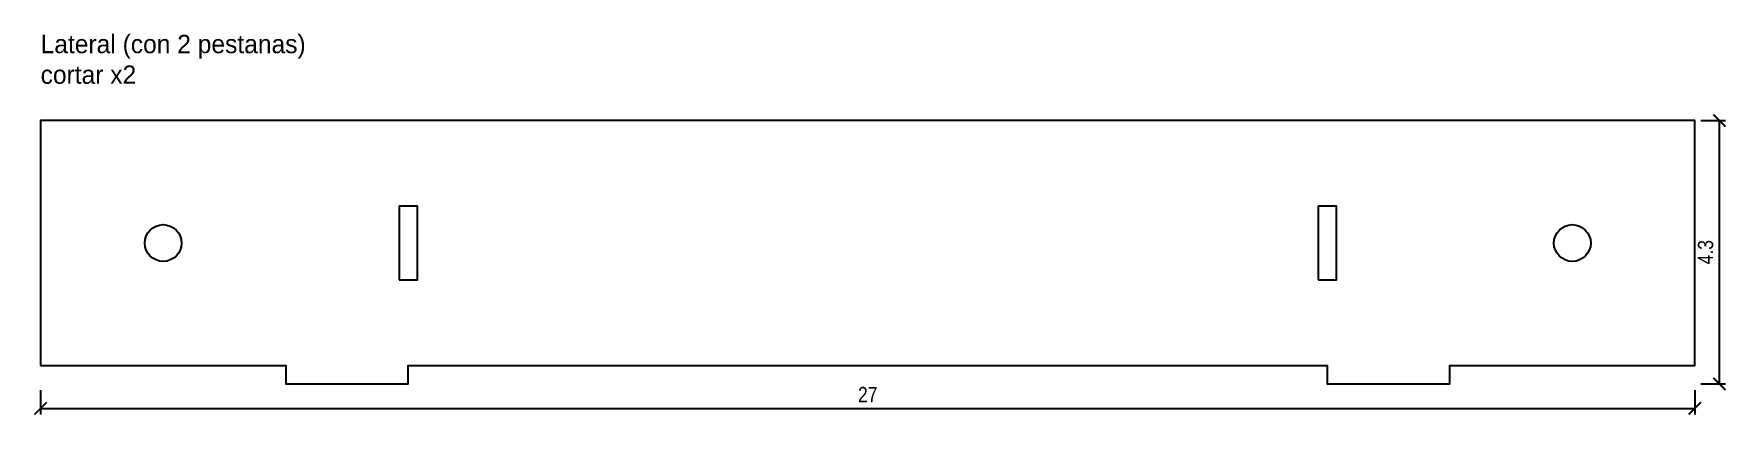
# Model space of a CAD drawing. Header units: centimetres. Extents: x 1.1 to 28.7, y 0.7 to 6.9.
import ezdxf

# ---------------------------------------------------------------- set-up
doc = ezdxf.new("R2010")
doc.units = ezdxf.units.CM
doc.layers.add('CORTE', color=1, linetype='Continuous')
doc.layers.add('ETIQUETA', color=5, linetype='Continuous')
doc.styles.add('OpenSansCondensed-Light', font='OpenSansCondensed-Light.ttf')
doc.dimstyles.new('EZDXF', dxfattribs={"dimtxt": 0.25, "dimasz": 0.175, "dimexe": 0.375, "dimexo": 0.125, "dimgap": 0.1, "dimtad": 1, "dimlfac": 100, "dimzin": 12, "dimdsep": 46, "dimtxsty": 'OpenSansCondensed-Light', "dimblk": 'ARCHTICK', "dimcen": 2.5, "dimazin": 3, "dimtfac": 0.5, "dimtmove": 2, "dimatfit": 3, "dimarcsym": 0})

# ---------------------------------------------------------------- blocks, each defined once
blk = doc.blocks.new('_ARCHTICK')
at = {"color": 0, "linetype": 'ByBlock', "const_width": 0.15}
blk.add_lwpolyline([(-0.5, -0.5), (0.5, 0.5)], dxfattribs=at)

msp = doc.modelspace()

# ---------------------------------------------------------------- linework, layer by layer
at = {"layer": 'CORTE'}
for points in [[(1.2, 1.5), (5.2, 1.5), (5.2, 1.2), (7.2, 1.2), (7.2, 1.5), (22.2, 1.5), (22.2, 1.2), (24.2, 1.2), (24.2, 1.5), (28.2, 1.5), (28.2, 5.5), (1.2, 5.5)], [(7.05, 2.9), (7.35, 2.9), (7.35, 4.1), (7.05, 4.1)], [(22.05, 2.9), (22.35, 2.9), (22.35, 4.1), (22.05, 4.1)]]:
    msp.add_lwpolyline(points, close=True, dxfattribs=at)
for centre in [(3.2, 3.5), (26.2, 3.5)]:
    msp.add_circle(centre, 0.3, dxfattribs=at)

# ---------------------------------------------------------------- texts
at = {"layer": 'ETIQUETA'}
for s, p in [('Lateral (con 2 pestanas)', (1.2, 6.6)), ('cortar x2', (1.2, 6.1))]:
    msp.add_text(s, height=0.3, dxfattribs=at).set_placement(p)

# ---------------------------------------------------------------- dimensions: what is measured, and where the dimension line sits
msp.add_linear_dim(base=(28.6, 1.2), p1=(28.2, 1.2), p2=(28.2, 5.5), angle=90, dimstyle='EZDXF', override={"dimtxt": 0.25, "dimasz": 0.2, "dimexe": 0.1, "dimexo": 0.1, "dimdec": 2, "dimlfac": 1, "dimzin": 8}, dxfattribs=at).render()
msp.add_linear_dim(base=(1.2, 0.8), p1=(1.2, 1.2), p2=(28.2, 1.2), dimstyle='EZDXF', override={"dimtxt": 0.25, "dimasz": 0.2, "dimexe": 0.1, "dimexo": 0.1, "dimdec": 2, "dimlfac": 1, "dimzin": 8}, dxfattribs=at).render()

doc.saveas('drawing.dxf')
